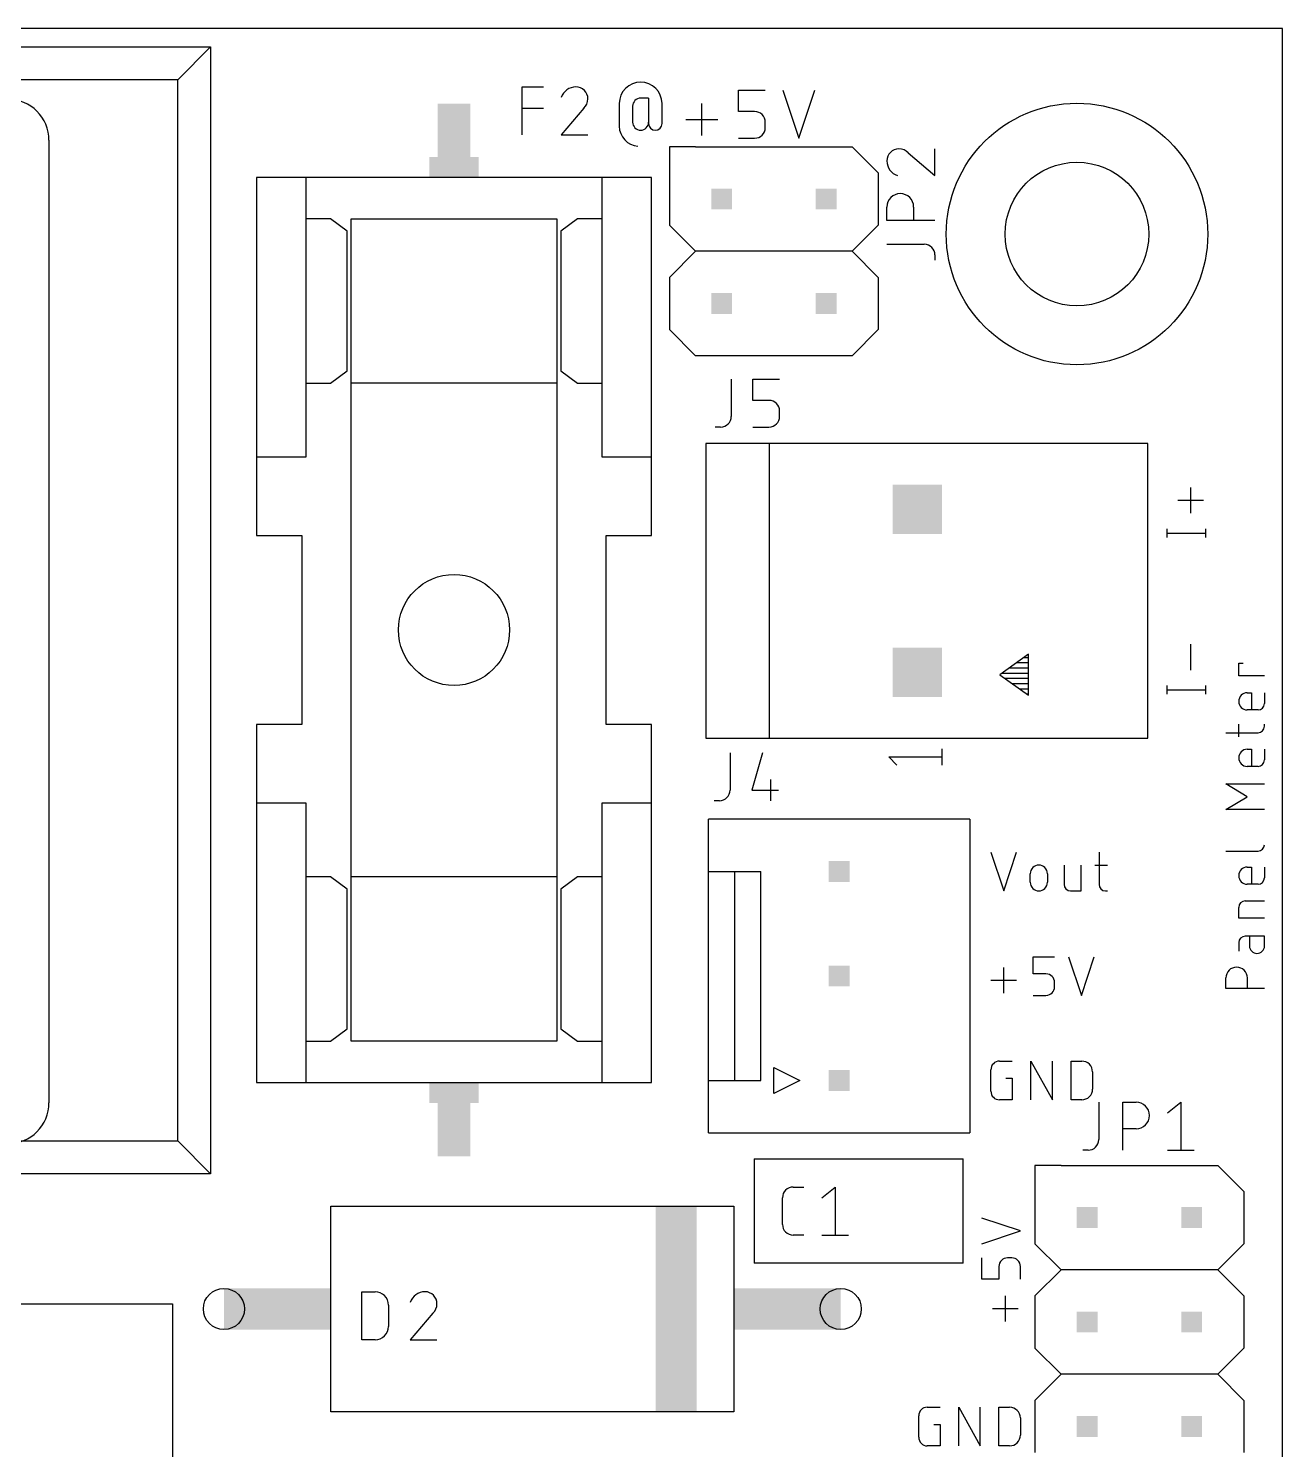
# Model space of a CAD drawing. Extents: x 0 to 90, y 0 to 113.
# Drawn here: x 59.5 to 90, y 49.45 to 84 of the extents above; entities that cross this region are included whole.
import ezdxf

# ---------------------------------------------------------------- set-up
doc = ezdxf.new("R2010")
doc.units = 0
for name, color, linetype in [('20', 30, 'CONTINUOUS'), ('21', 253, 'CONTINUOUS'), ('25', 253, 'CONTINUOUS'), ('51', 253, 'CONTINUOUS')]:
    doc.layers.add(name, color=color, linetype=linetype)

# ---------------------------------------------------------------- blocks, each defined once
blk = doc.blocks.new('RECT')
blk.add_solid([(-0.5, -0.5), (0.5, -0.5), (-0.5, 0.5), (0.5, 0.5)])

msp = doc.modelspace()

# ---------------------------------------------------------------- linework, layer by layer
at = {"layer": '20'}
for p, q in [((90, 84), (0, 84)), ((90, 0), (90, 84))]:
    msp.add_line(p, q, dxfattribs=at)
msp.add_circle((69.85, 69.3738), 1.35, dxfattribs=at)
at = {"layer": '21'}
for p, q in [((11.33, 83.55), (63.93, 83.55)), ((63.93, 83.55), (63.13, 82.75)), ((63.93, 83.55), (63.93, 56.15)), ((63.13, 82.75), (12.13, 82.75)), ((63.13, 56.95), (63.13, 82.75)), ((74.5836, 82.3045), (74.3888, 82.3045)), ((74.5836, 82.3045), (74.5836, 81.6878)), ((76.7694, 81.9799), (76.7694, 82.4992)), ((76.7694, 82.4992), (77.4185, 82.4992)), ((77.8475, 82.4992), (78.2369, 81.3308)), ((78.2369, 81.3308), (78.6264, 82.4992)), ((73.8696, 82.1746), (73.8696, 81.6229)), ((74.1941, 82.1097), (74.1941, 81.7203)), ((74.9081, 81.6878), (74.9081, 82.1746)), ((75.8747, 81.3957), (75.8747, 82.1746)), ((77.1588, 81.9799), (76.7694, 81.9799)), ((75.4853, 81.7852), (76.2642, 81.7852)), ((77.4185, 81.5904), (77.4185, 81.7203)), ((60, 81.28), (60, 57.88)), ((76.7694, 81.3308), (77.1588, 81.3308)), ((75.7238, 81.1213), (75.0888, 81.1213)), ((75.0888, 81.1213), (75.0888, 79.2163)), ((75.7238, 81.1213), (79.5337, 81.1213)), ((79.5337, 81.1213), (80.1688, 80.4862)), ((66.25, 80.3738), (65.05, 80.3738)), ((65.05, 80.3738), (65.05, 73.5738)), ((74.65, 80.3738), (66.25, 80.3738)), ((66.25, 80.3738), (66.25, 79.3738)), ((73.45, 73.5738), (73.45, 80.3738)), ((74.65, 73.5738), (74.65, 80.3738)), ((80.1688, 80.4862), (80.1688, 79.2163)), ((66.25, 79.3738), (66.25, 75.3738)), ((66.85, 79.3738), (66.25, 79.3738)), ((67.25, 79.0738), (66.85, 79.3738)), ((67.35, 79.3738), (72.35, 79.3738)), ((67.35, 75.3738), (67.35, 79.3738)), ((67.35, 75.3738), (67.35, 79.3738)), ((72.35, 79.3738), (72.35, 75.3738)), ((72.35, 79.3738), (72.35, 75.3738)), ((72.85, 79.3738), (72.45, 79.0738)), ((73.45, 79.3738), (72.85, 79.3738)), ((75.0888, 79.2163), (75.7238, 78.5812)), ((80.1688, 79.2163), (79.5337, 78.5812)), ((67.25, 75.6737), (67.25, 79.0738)), ((72.45, 79.0738), (72.45, 75.6737)), ((75.7238, 78.5812), (75.0888, 77.9463)), ((79.5337, 78.5812), (75.7238, 78.5812)), ((79.5337, 78.5812), (80.1688, 77.9463)), ((75.0888, 77.9463), (75.0888, 76.6763)), ((80.1688, 77.9463), (80.1688, 76.6763)), ((75.0888, 76.6763), (75.7238, 76.0413)), ((80.1688, 76.6763), (79.5337, 76.0413)), ((79.5337, 76.0413), (75.7238, 76.0413)), ((66.25, 75.3738), (66.25, 73.5738)), ((66.25, 75.3738), (66.85, 75.3738)), ((66.85, 75.3738), (67.25, 75.6737)), ((67.35, 63.3738), (67.35, 75.3738)), ((72.35, 75.3738), (67.35, 75.3738)), ((72.35, 75.3738), (72.35, 63.3738)), ((72.45, 75.6737), (72.85, 75.3738)), ((72.85, 75.3738), (73.45, 75.3738)), ((77.5213, 73.9063), (75.9712, 73.9063)), ((75.9712, 73.9063), (75.9712, 66.7463)), ((86.7212, 73.9063), (77.5213, 73.9063)), ((77.5213, 66.7463), (77.5213, 73.9063)), ((86.7212, 66.7463), (86.7212, 73.9063)), ((65.05, 73.5738), (65.05, 71.6737)), ((66.25, 73.5738), (65.05, 73.5738)), ((74.65, 73.5738), (73.45, 73.5738)), ((74.65, 71.6737), (74.65, 73.5738)), ((87.7662, 72.2098), (87.7662, 72.8363)), ((88.0794, 72.5231), (87.4529, 72.5231)), ((65.05, 71.6737), (66.15, 71.6737)), ((66.15, 71.6737), (66.15, 67.0738)), ((73.55, 67.0738), (73.55, 71.6737)), ((73.55, 71.6737), (74.65, 71.6737)), ((87.1919, 71.6262), (87.1919, 71.835)), ((87.1919, 71.7306), (88.1317, 71.7306)), ((88.1317, 71.6262), (88.1317, 71.835)), ((83.8213, 68.7863), (83.1213, 68.2863)), ((83.8213, 67.7863), (83.8213, 68.7863)), ((87.7662, 68.3998), (87.7662, 69.0263)), ((83.3547, 68.453), (83.8213, 68.453)), ((83.5325, 68.58), (83.8213, 68.58)), ((83.7103, 68.707), (83.8213, 68.707)), ((88.9339, 68.2562), (88.9339, 68.5695)), ((88.9339, 68.5695), (89.0383, 68.5695)), ((83.1213, 68.2863), (83.8213, 67.7863)), ((83.1769, 68.326), (83.8213, 68.326)), ((83.2434, 68.199), (83.8213, 68.199)), ((89.5604, 68.2562), (88.9339, 68.2562)), ((83.4212, 68.072), (83.8213, 68.072)), ((83.599, 67.945), (83.8213, 67.945)), ((83.7768, 67.818), (83.8213, 67.818)), ((87.1919, 67.8162), (87.1919, 68.025)), ((87.1919, 67.9206), (88.1317, 67.9206)), ((88.1317, 67.8162), (88.1317, 68.025)), ((89.1427, 67.8458), (89.2471, 67.8458)), ((89.2471, 67.8458), (89.2471, 67.4281)), ((89.5604, 67.8458), (89.5604, 67.5848)), ((89.4038, 67.4281), (89.1427, 67.4281)), ((66.15, 67.0738), (65.05, 67.0738)), ((65.05, 67.0738), (65.05, 65.1737)), ((74.65, 67.0738), (73.55, 67.0738)), ((74.65, 65.1737), (74.65, 67.0738)), ((88.9339, 66.7721), (88.9339, 67.0854)), ((89.5604, 67.0332), (89.5604, 67.0854)), ((75.9712, 66.7463), (77.5213, 66.7463)), ((77.5213, 66.7463), (86.7212, 66.7463)), ((88.6206, 66.8766), (89.4038, 66.8766)), ((81.7212, 66.0863), (81.7212, 66.4862)), ((89.1427, 66.4742), (89.2471, 66.4742)), ((89.2471, 66.4742), (89.2471, 66.0565)), ((89.5604, 66.4742), (89.5604, 66.2132)), ((80.6213, 66.0863), (80.4213, 66.2863)), ((80.4213, 66.2863), (81.7212, 66.2863)), ((89.4038, 66.0565), (89.1427, 66.0565)), ((89.1427, 65.3205), (88.6206, 65.6338)), ((88.6206, 65.6338), (89.5604, 65.6338)), ((88.6206, 65.0072), (89.1427, 65.3205)), ((65.05, 65.1737), (65.05, 58.3738)), ((65.05, 65.1737), (66.25, 65.1737)), ((66.25, 65.1737), (66.25, 58.3738)), ((73.45, 63.3738), (73.45, 65.1737)), ((73.45, 65.1737), (74.65, 65.1737)), ((74.65, 58.3738), (74.65, 65.1737)), ((89.5604, 65.0072), (88.6206, 65.0072)), ((82.3912, 64.77), (76.0413, 64.77)), ((76.0413, 63.5), (76.0413, 64.77)), ((82.3912, 64.77), (82.3912, 57.15)), ((82.9056, 63.9699), (83.2189, 63.0301)), ((83.2189, 63.0301), (83.5321, 63.9699)), ((85.5369, 63.9699), (85.5369, 63.1867)), ((88.6206, 63.9965), (89.4038, 63.9965)), ((84.6864, 63.6566), (84.6864, 63.1867)), ((85.1041, 63.0301), (85.1041, 63.6566)), ((85.4325, 63.6566), (85.7458, 63.6566)), ((89.1427, 63.6091), (89.2471, 63.6091)), ((89.2471, 63.6091), (89.2471, 63.1914)), ((89.5604, 63.6091), (89.5604, 63.3481)), ((66.85, 63.3738), (66.25, 63.3738)), ((67.25, 63.0738), (66.85, 63.3738)), ((67.35, 59.3738), (67.35, 63.3738)), ((72.35, 63.3738), (67.35, 63.3738)), ((67.35, 59.3738), (67.35, 63.3738)), ((72.35, 63.3738), (72.35, 59.3738)), ((72.35, 63.3738), (72.35, 59.3738)), ((72.85, 63.3738), (72.45, 63.0738)), ((73.45, 63.3738), (72.85, 63.3738)), ((73.45, 59.3738), (73.45, 63.3738)), ((76.0413, 58.42), (76.0413, 63.5)), ((76.0413, 63.5), (76.6763, 63.5)), ((76.6763, 58.42), (76.6763, 63.5)), ((76.6763, 63.5), (77.3113, 63.5)), ((77.3113, 58.42), (77.3113, 63.5)), ((83.8635, 63.2389), (83.8635, 63.4478)), ((84.2811, 63.4478), (84.2811, 63.2389)), ((67.25, 59.6738), (67.25, 63.0738)), ((72.45, 63.0738), (72.45, 59.6738)), ((84.843, 63.0301), (85.1041, 63.0301)), ((85.6936, 63.0301), (85.7458, 63.0301)), ((89.4038, 63.1914), (89.1427, 63.1914)), ((88.9339, 62.3685), (88.9339, 62.6295)), ((89.0905, 62.7862), (89.5604, 62.7862)), ((89.5604, 62.3685), (88.9339, 62.3685)), ((89.5604, 61.9282), (89.0905, 61.9282)), ((89.1949, 61.9282), (89.1949, 61.6932)), ((89.5604, 61.6932), (89.5604, 61.9282)), ((88.9339, 61.7715), (88.9339, 61.5627)), ((83.2189, 60.5423), (83.2189, 61.1688)), ((83.9332, 61.0122), (83.9332, 61.4299)), ((83.9332, 61.4299), (84.4553, 61.4299)), ((84.7954, 61.4299), (85.1086, 60.4901)), ((85.1086, 60.4901), (85.4219, 61.4299)), ((82.9056, 60.8556), (83.5321, 60.8556)), ((84.2464, 61.0122), (83.9332, 61.0122)), ((88.6206, 60.653), (88.6206, 60.9141)), ((89.1427, 60.9141), (89.1427, 60.653)), ((83.9332, 60.4901), (84.2464, 60.4901)), ((84.4553, 60.6989), (84.4553, 60.8034)), ((89.5604, 60.653), (88.6206, 60.653)), ((66.85, 59.3738), (67.25, 59.6738)), ((72.45, 59.6738), (72.85, 59.3738)), ((66.25, 59.3738), (66.85, 59.3738)), ((72.35, 59.3738), (67.35, 59.3738)), ((72.85, 59.3738), (73.45, 59.3738)), ((73.45, 58.3738), (73.45, 59.3738)), ((83.1144, 58.8899), (83.4277, 58.8899)), ((83.881, 57.9501), (83.881, 58.8899)), ((83.881, 58.8899), (84.4031, 57.9501)), ((84.4031, 57.9501), (84.4031, 58.8899)), ((84.8563, 57.9501), (84.8563, 58.8899)), ((84.8563, 58.8899), (85.1174, 58.8899)), ((76.0413, 57.15), (76.0413, 58.42)), ((76.0413, 58.42), (76.6763, 58.42)), ((76.6763, 58.42), (77.3113, 58.42)), ((77.6288, 58.1025), (77.6288, 58.7375)), ((77.6288, 58.7375), (78.2638, 58.42)), ((78.2638, 58.42), (77.6288, 58.1025)), ((82.9056, 58.1589), (82.9056, 58.6811)), ((83.2711, 58.4722), (83.4277, 58.4722)), ((83.4277, 58.4722), (83.4277, 57.9501)), ((85.3784, 58.6288), (85.3784, 58.2112)), ((65.05, 58.3738), (73.45, 58.3738)), ((73.45, 58.3738), (74.65, 58.3738)), ((83.4277, 57.9501), (83.1144, 57.9501)), ((85.1174, 57.9501), (84.8563, 57.9501)), ((76.0413, 57.15), (82.3912, 57.15)), ((12.13, 56.95), (63.13, 56.95)), ((63.93, 56.15), (63.13, 56.95)), ((77.1525, 56.515), (82.2325, 56.515)), ((77.1525, 56.515), (77.1525, 53.975)), ((82.2325, 53.975), (82.2325, 56.515)), ((84.6138, 56.3563), (83.9788, 56.3563)), ((83.9788, 56.3563), (83.9788, 54.4513)), ((84.6138, 56.3563), (88.4237, 56.3563)), ((88.4237, 56.3563), (89.0588, 55.7213)), ((63.93, 56.15), (11.33, 56.15)), ((89.0588, 55.7213), (89.0588, 54.4513)), ((66.855, 55.3638), (76.655, 55.3638)), ((66.855, 50.3638), (66.855, 55.3638)), ((76.655, 55.3638), (76.655, 50.3638)), ((83.6232, 54.7611), (82.6834, 55.0744)), ((82.6834, 54.4479), (83.6232, 54.7611)), ((83.9788, 54.4513), (84.6138, 53.8163)), ((89.0588, 54.4513), (88.4237, 53.8163)), ((82.2325, 53.975), (77.1525, 53.975)), ((82.6834, 53.5857), (82.6834, 54.1078)), ((83.4143, 54.1078), (83.3099, 54.1078)), ((83.101, 53.5857), (82.6834, 53.5857)), ((83.101, 53.8989), (83.101, 53.5857)), ((83.6232, 53.5857), (83.6232, 53.8989)), ((84.6138, 53.8163), (83.9788, 53.1813)), ((88.4237, 53.8163), (84.6138, 53.8163)), ((88.4237, 53.8163), (89.0588, 53.1813)), ((19.005, 52.9875), (63.005, 52.9875)), ((63.005, 52.9875), (63.005, 0.9875)), ((83.5709, 52.8714), (82.9444, 52.8714)), ((83.2577, 52.5581), (83.2577, 53.1846)), ((83.9788, 53.1813), (83.9788, 51.9113)), ((89.0588, 53.1813), (89.0588, 51.9113)), ((83.9788, 51.9113), (84.6138, 51.2763)), ((89.0588, 51.9113), (88.4237, 51.2763)), ((84.6138, 51.2763), (83.9788, 50.6412)), ((88.4237, 51.2763), (84.6138, 51.2763)), ((88.4237, 51.2763), (89.0588, 50.6412)), ((81.3592, 50.4762), (81.6724, 50.4762)), ((82.1257, 49.5364), (82.1257, 50.4762)), ((82.1257, 50.4762), (82.6478, 49.5364)), ((82.6478, 49.5364), (82.6478, 50.4762)), ((83.101, 49.5364), (83.101, 50.4762)), ((83.101, 50.4762), (83.3621, 50.4762)), ((83.9788, 50.6412), (83.9788, 49.3713)), ((89.0588, 50.6412), (89.0588, 49.3713)), ((76.655, 50.3638), (66.855, 50.3638)), ((81.1503, 49.7452), (81.1503, 50.2673)), ((83.6232, 50.2151), (83.6232, 49.7974)), ((81.5158, 50.0585), (81.6724, 50.0585)), ((81.6724, 50.0585), (81.6724, 49.5364)), ((81.6724, 49.5364), (81.3592, 49.5364)), ((83.3621, 49.5364), (83.101, 49.5364))]:
    msp.add_line(p, q, dxfattribs=at)
for radius in [3.1789, 1.7463]:
    msp.add_circle((85, 79), radius, dxfattribs=at)
for centre, radius, start, end in [((74.3888, 82.1746), 0.5193, 0, 180), ((59, 81.28), 1, 0, 90), ((74.3888, 82.1097), 0.1947, 90, 179.9991), ((77.1588, 81.7203), 0.2596, 0, 90), ((74.3575, 81.6229), 0.488, 180, 266.05), ((74.3888, 81.7203), 0.1947, 180, 0), ((74.7458, 81.6878), 0.1623, 180, 0), ((77.1588, 81.5904), 0.2596, 270, 0), ((89.1427, 67.637), 0.2088, 90, 270), ((89.4038, 67.5848), 0.1566, 270, 0), ((89.4038, 67.0332), 0.1566, 270, 0), ((89.1427, 66.2654), 0.2088, 90, 270), ((89.4038, 66.2132), 0.1566, 270, 0), ((89.4038, 64.1531), 0.1566, 270, 0), ((84.0723, 63.4478), 0.2088, 0, 180), ((89.1427, 63.4003), 0.2088, 90, 270), ((84.0723, 63.2389), 0.2088, 180, 0), ((89.4038, 63.3481), 0.1566, 270, 0), ((84.843, 63.1867), 0.1566, 180, 270), ((85.6936, 63.1867), 0.1566, 180, 270), ((89.0905, 62.6295), 0.1566, 90.0011, 180), ((89.0905, 61.7715), 0.1566, 90, 180), ((89.3777, 61.6932), 0.1827, 180, 0), ((88.8817, 60.9141), 0.2611, 0, 180), ((84.2464, 60.8034), 0.2088, 0, 90), ((84.2464, 60.6989), 0.2088, 270, 0), ((83.1144, 58.6811), 0.2088, 90.0009, 180), ((85.1174, 58.6288), 0.2611, 0, 90), ((83.1144, 58.1589), 0.2088, 180, 270), ((85.1174, 58.2112), 0.2611, 269.9993, 0), ((59, 57.88), 1, 270, 0), ((83.3099, 53.8989), 0.2088, 90, 180), ((83.4143, 53.8989), 0.2088, 0, 90), ((81.3592, 50.2673), 0.2088, 90.0009, 180), ((83.3621, 50.2151), 0.2611, 0, 90), ((83.3621, 49.7974), 0.2611, 269.9993, 0), ((81.3592, 49.7452), 0.2088, 180, 270)]:
    msp.add_arc(centre, radius, start, end, dxfattribs=at)
at = {"layer": '25'}
for p, q in [((71.5071, 81.4096), (71.5071, 82.578)), ((71.5071, 82.578), (72.0263, 82.578)), ((71.5071, 82.0587), (72.0263, 82.0587)), ((73.009, 82.0587), (72.4573, 81.4096)), ((72.4573, 81.4096), (73.1064, 81.4096)), ((80.8976, 80.9731), (81.5467, 80.4213)), ((81.5467, 80.4213), (81.5467, 81.0705)), ((80.3783, 79.3334), (80.3783, 79.6579)), ((81.0274, 79.6579), (81.0274, 79.3334)), ((81.5467, 79.3334), (80.3783, 79.3334)), ((80.3783, 78.751), (81.2871, 78.751)), ((81.5467, 78.4914), (81.5467, 78.3615)), ((76.5928, 75.4755), (76.5928, 74.5667)), ((77.1201, 74.9562), (77.1201, 75.4755)), ((77.1201, 75.4755), (77.7692, 75.4755)), ((77.5096, 74.9562), (77.1201, 74.9562)), ((77.7692, 74.5667), (77.7692, 74.6965)), ((76.3331, 74.3071), (76.2033, 74.3071)), ((77.1201, 74.3071), (77.5096, 74.3071)), ((76.5641, 66.3893), (76.5641, 65.4805)), ((77.3511, 66.3893), (77.0914, 65.4805)), ((77.5458, 65.7401), (77.5458, 65.2208)), ((77.0914, 65.4805), (77.7405, 65.4805)), ((76.3044, 65.2208), (76.1746, 65.2208)), ((85.5303, 57.893), (85.5303, 56.9842)), ((86.1126, 56.7246), (86.1126, 57.893)), ((86.1126, 57.893), (86.4372, 57.893)), ((87.2006, 57.6333), (87.5252, 57.893)), ((87.5252, 57.893), (87.5252, 56.7246)), ((86.4372, 57.2438), (86.1126, 57.2438)), ((85.2706, 56.7246), (85.1408, 56.7246)), ((87.2006, 56.7246), (87.8497, 56.7246)), ((78.0979, 55.8292), (78.3576, 55.8292)), ((78.7941, 55.5696), (79.1187, 55.8292)), ((79.1187, 55.8292), (79.1187, 54.6608)), ((77.8383, 54.9204), (77.8383, 55.5696)), ((78.3576, 54.6608), (78.0979, 54.6608)), ((78.7941, 54.6608), (79.4432, 54.6608)), ((67.6058, 52.1146), (67.6058, 53.2829)), ((67.6058, 53.2829), (67.9304, 53.2829)), ((68.2549, 52.9584), (68.2549, 52.4391)), ((69.3386, 52.7637), (68.7869, 52.1146)), ((67.9304, 52.1146), (67.6058, 52.1146)), ((68.7869, 52.1146), (69.436, 52.1146))]:
    msp.add_line(p, q, dxfattribs=at)
for centre, radius, start, end in [((72.8143, 82.2027), 0.3753, 90.0001, 162.0549), ((72.8143, 82.2859), 0.2921, 0, 90), ((72.7927, 82.2859), 0.3138, 313.604, 359.9996), ((80.6704, 80.7784), 0.2921, 90, 180), ((80.6704, 80.7567), 0.3137, 43.6034, 90.0002), ((80.7536, 80.7784), 0.3753, 180.0001, 252.0554), ((80.7029, 79.6579), 0.3246, 0, 180), ((81.2871, 78.4914), 0.2596, 0, 90), ((77.5096, 74.6965), 0.2596, 0, 90), ((76.3331, 74.5667), 0.2596, 270, 0), ((77.5096, 74.5667), 0.2596, 270, 0), ((76.3044, 65.4805), 0.2596, 270, 0), ((86.4372, 57.5684), 0.3246, 270, 90), ((85.2706, 56.9842), 0.2596, 270, 0), ((78.0979, 55.5696), 0.2596, 90.0007, 180), ((78.0979, 54.9204), 0.2596, 180, 270), ((67.9304, 52.9584), 0.3246, 0, 90), ((69.1439, 52.9077), 0.3753, 90.0001, 162.0549), ((69.1439, 52.9909), 0.2921, 0, 90), ((69.1223, 52.9909), 0.3138, 313.604, 359.9996), ((67.9304, 52.4391), 0.3246, 269.9994, 0)]:
    msp.add_arc(centre, radius, start, end, dxfattribs=at)
at = {"layer": '51'}
for centre in [(64.255, 52.8638), (79.255, 52.8638)]:
    msp.add_circle(centre, 0.5, dxfattribs=at)

# ---------------------------------------------------------------- block references
at = {"layer": '21', "xscale": 0.5, "yscale": 1.2, "rotation": 270}
for p in [(69.85, 80.6238), (69.85, 58.1238)]:
    msp.add_blockref('RECT', p, dxfattribs=at)
at = {"layer": '21', "yscale": 5}
msp.add_blockref('RECT', (75.255, 52.8638), dxfattribs=at)
at = {"layer": '21', "xscale": 1.7}
for p in [(66.005, 52.8638), (77.505, 52.8638)]:
    msp.add_blockref('RECT', p, dxfattribs=at)
at = {"layer": '51'}
for p, xscale, yscale, rotation in [((69.85, 81.5238), 1.3, 0.8, 270), ((76.3588, 79.8513), 0.508, 0.508, 270), ((78.8988, 79.8513), 0.508, 0.508, 270), ((76.3588, 77.3113), 0.508, 0.508, 270), ((78.8988, 77.3113), 0.508, 0.508, 270), ((81.1213, 72.3063), 1.2, 1.2, 90), ((81.1213, 68.3462), 1.2, 1.2, 90), ((79.2163, 63.5), 0.508, 0.508, 90), ((79.2163, 60.96), 0.508, 0.508, 90), ((79.2163, 58.42), 0.508, 0.508, 90), ((69.85, 57.2238), 1.3, 0.8, 270), ((85.2488, 55.0862), 0.508, 0.508, 270), ((87.7888, 55.0862), 0.508, 0.508, 270), ((85.2488, 52.5463), 0.508, 0.508, 270), ((87.7888, 52.5463), 0.508, 0.508, 270), ((85.2488, 50.0063), 0.508, 0.508, 270), ((87.7888, 50.0063), 0.508, 0.508, 270)]:
    msp.add_blockref('RECT', p, dxfattribs=dict(at, xscale=xscale, yscale=yscale, rotation=rotation))
at = {"layer": '51', "xscale": 0.9}
for p in [(64.705, 52.8638), (78.805, 52.8638)]:
    msp.add_blockref('RECT', p, dxfattribs=at)

doc.saveas('drawing.dxf')
